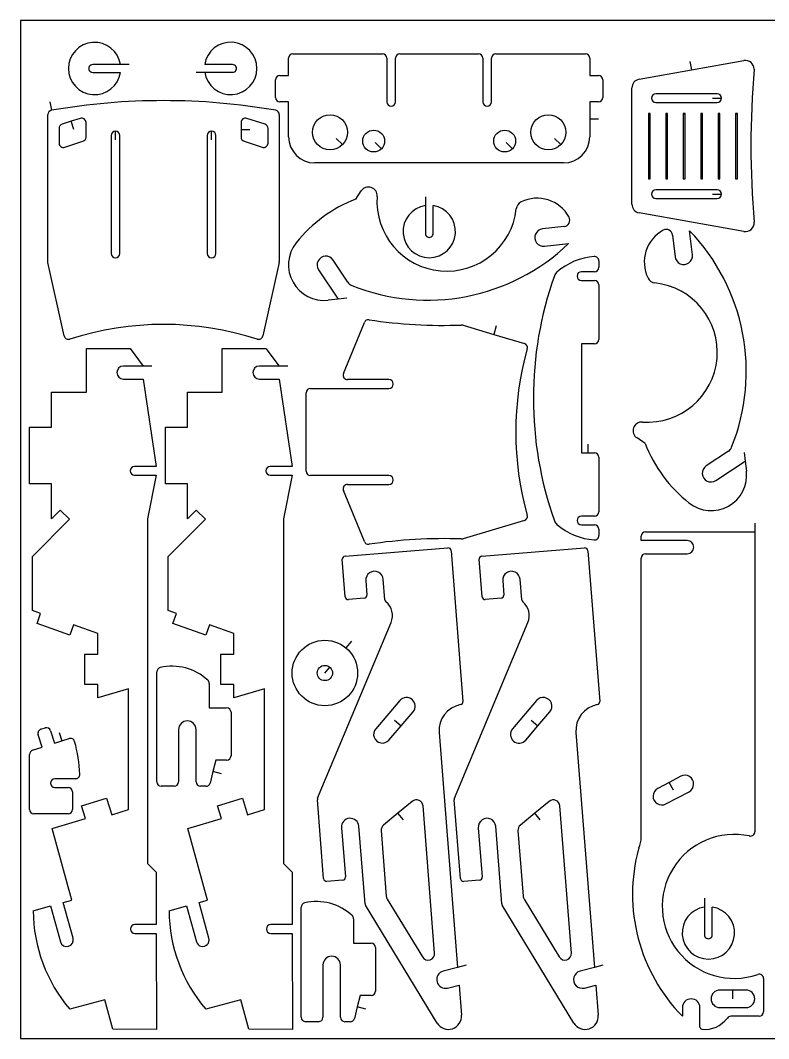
# Model space of a CAD drawing. Extents: x 0 to 550, y 0 to 350.
# Drawn here: x 0 to 257.1, y 0 to 350 of the extents above; entities that cross this region are included whole.
import ezdxf

# ---------------------------------------------------------------- set-up
doc = ezdxf.new("R2010")
doc.units = 0
doc.header["$MEASUREMENT"] = 0
doc.layers.add('01', color=5, linetype='Continuous')
doc.layers.add('DEFAULT', color=7, linetype='Continuous')

msp = doc.modelspace()

# ---------------------------------------------------------------- linework, layer by layer
at = {"layer": '01'}
msp.add_lwpolyline([(0, 0), (550, 0), (550, 350), (0, 350)], close=True, dxfattribs=at)
at = {"layer": 'DEFAULT'}
for p, q in [((92.1246, 331.0178), (92.1246, 337.0178)), ((93.6246, 338.5178), (124.3746, 338.5178)), ((125.8746, 337.0178), (125.8746, 322.0178)), ((128.8746, 322.0178), (128.8746, 337.0178)), ((130.3746, 338.5178), (157.3746, 338.5178)), ((158.8746, 337.0178), (158.8746, 322.0178)), ((161.8746, 322.0178), (161.8746, 337.0178)), ((163.3746, 338.5178), (194.1246, 338.5178)), ((195.6246, 337.0178), (195.6246, 331.0178)), ((230.5494, 332.9466), (248.5494, 336.1609)), ((34.4004, 334.7886), (24.8354, 334.7886)), ((37.4004, 334.7886), (34.4004, 334.7886)), ((72.9115, 334.8168), (63.3465, 334.8153)), ((212.5494, 329.7325), (230.5494, 332.9467)), ((230.022, 335.8999), (230.5494, 332.9466)), ((24.8357, 332.1178), (34.4006, 332.1193)), ((60.3468, 332.146), (63.3468, 332.146)), ((63.3468, 332.146), (72.9117, 332.146)), ((87.6246, 323.5178), (87.6246, 329.5178)), ((89.1246, 331.0178), (92.1246, 331.0178)), ((195.6246, 331.0178), (198.6246, 331.0178)), ((200.1246, 329.5178), (200.1246, 323.5178)), ((210.0768, 286.8026), (210.0768, 326.7791)), ((10.1757, 322.0436), (10.6897, 319.088)), ((92.1246, 322.0178), (89.1246, 322.0178)), ((92.1246, 310.0178), (92.1246, 322.0178)), ((198.6246, 322.0178), (195.6246, 322.0178)), ((195.6246, 322.0178), (195.6246, 316.0178)), ((239.3268, 324.7908), (218.3268, 324.7908)), ((237.8268, 323.2908), (240.8268, 323.2908)), ((218.3268, 321.7908), (239.3268, 321.7908)), ((9.4467, 266.7504), (9.4467, 317.6101)), ((17.4484, 315.2993), (14.3144, 314.2786)), ((20.5824, 316.32), (17.4484, 315.2993)), ((18.3775, 312.4468), (17.4484, 315.2993)), ((84.0432, 314.2786), (77.7752, 316.32)), ((88.9467, 317.6101), (88.9467, 267.0758)), ((198.6246, 316.0178), (195.6246, 316.0178)), ((195.6246, 316.0178), (195.6246, 310.0178)), ((216.3312, 318.0408), (215.7312, 318.0408)), ((215.7312, 318.0408), (215.7312, 295.5408)), ((216.0312, 317.7408), (216.3312, 318.0408)), ((216.3312, 295.5408), (216.3312, 318.0408)), ((222.3312, 318.0408), (221.7312, 318.0408)), ((221.7312, 318.0408), (221.7312, 295.5408)), ((222.0312, 317.7408), (222.3312, 318.0408)), ((222.3312, 295.5408), (222.3312, 318.0408)), ((228.3312, 318.0408), (227.7312, 318.0408)), ((227.7312, 318.0408), (227.7312, 295.5408)), ((228.0312, 317.7408), (228.3312, 318.0408)), ((228.3312, 295.5408), (228.3312, 318.0408)), ((234.3312, 318.0408), (233.7312, 318.0408)), ((233.7312, 318.0408), (233.7312, 295.5408)), ((234.0312, 317.7408), (234.3312, 318.0408)), ((234.3312, 295.5408), (234.3312, 318.0408)), ((240.3312, 318.0408), (239.7312, 318.0408)), ((239.7312, 318.0408), (239.7312, 295.5408)), ((240.0312, 317.7408), (240.3312, 318.0408)), ((240.3312, 295.5408), (240.3312, 318.0408)), ((246.3312, 318.0408), (245.7312, 318.0408)), ((245.7312, 318.0408), (245.7312, 295.5408)), ((246.0312, 317.7408), (246.3312, 318.0408)), ((246.3312, 295.5408), (246.3312, 318.0408)), ((13.279, 312.8523), (13.279, 307.8271)), ((22.5469, 309.8685), (22.5469, 314.8937)), ((32.661, 308.9109), (32.661, 311.9109)), ((65.6967, 308.9109), (65.6967, 311.9109)), ((75.8107, 314.8937), (75.8107, 312.3811)), ((78.8107, 312.3811), (75.8107, 312.3811)), ((75.8107, 312.3811), (75.8107, 309.8685)), ((85.0787, 307.8271), (85.0787, 312.8523)), ((15.2435, 306.4008), (21.5115, 308.4422)), ((31.161, 310.4109), (31.161, 269.9109)), ((34.161, 269.9109), (34.161, 310.4109)), ((64.1967, 310.4109), (64.1967, 269.9109)), ((67.1967, 269.9109), (67.1967, 310.4109)), ((76.8462, 308.4422), (83.1142, 306.4008)), ((108.4958, 309.3965), (110.6171, 307.2752)), ((183.4958, 309.3965), (185.6172, 307.2752)), ((121.9048, 307.9875), (124.0261, 305.8662)), ((166.9048, 307.9875), (169.0262, 305.8662)), ((186.6246, 301.0178), (101.1246, 301.0178)), ((215.7312, 295.5408), (216.3312, 295.5408)), ((221.7312, 295.5408), (222.3312, 295.5408)), ((227.7312, 295.5408), (228.3312, 295.5408)), ((233.7312, 295.5408), (234.3312, 295.5408)), ((239.7312, 295.5408), (240.3312, 295.5408)), ((245.7312, 295.5408), (246.3312, 295.5408)), ((115.2169, 288.5873), (117.0736, 291.3807)), ((239.3268, 291.7908), (218.3268, 291.7908)), ((139.1409, 289.3174), (139.1409, 286.3174)), ((218.3268, 288.7908), (239.3268, 288.7908)), ((237.8268, 290.2908), (240.8268, 290.2908)), ((139.1409, 286.3174), (139.1409, 276.7524)), ((141.8118, 276.7526), (141.8102, 286.3176)), ((248.539, 277.4226), (212.5494, 283.8493)), ((186.83, 279.1647), (179.3831, 278.3162)), ((230.8654, 269.4393), (229.9229, 277.7113)), ((180.0623, 272.3548), (188.3344, 273.2973)), ((224.0555, 276.207), (224.904, 268.76)), ((15.051, 241.5311), (9.4467, 266.7504)), ((88.911, 266.7504), (83.3067, 241.5311)), ((112.4961, 259.9975), (107.4502, 267.621)), ((198.7348, 267.3071), (198.7348, 265.1122)), ((102.4469, 264.3094), (109.1534, 254.177)), ((197.2348, 263.6122), (192.7348, 263.6122)), ((192.7348, 260.6122), (197.2348, 260.6122)), ((198.7348, 259.1122), (198.7348, 240.3622)), ((109.1534, 254.177), (105.7298, 253.787)), ((112.134, 254.5167), (109.1534, 254.177)), ((111.0265, 228.5726), (118.1667, 246.1866)), ((152.0669, 245.2173), (162.6032, 242.076)), ((163.4604, 244.9509), (162.6032, 242.076)), ((162.6032, 242.076), (173.1396, 238.9346)), ((197.2348, 238.8622), (192.7348, 238.8622)), ((192.7348, 238.8622), (192.7348, 201.3622)), ((22.6829, 222.1829), (22.6829, 237.1829)), ((22.6829, 237.1829), (37.6829, 237.1829)), ((37.6829, 237.1829), (42.1829, 231.1829)), ((69.3607, 222.183), (69.3607, 237.183)), ((69.3607, 237.183), (84.3607, 237.183)), ((84.3607, 237.183), (88.8607, 231.183)), ((42.1829, 231.1829), (35.4329, 231.1829)), ((45.1829, 231.1829), (42.1829, 231.1829)), ((88.8607, 231.183), (82.1107, 231.183)), ((91.8607, 231.183), (88.8607, 231.183)), ((35.4329, 226.6829), (42.1829, 226.6829)), ((42.1829, 226.6829), (46.6829, 196.6829)), ((82.1107, 226.683), (88.8607, 226.683)), ((88.8607, 226.683), (93.3607, 196.683)), ((126.6216, 226.5091), (112.4166, 226.5091)), ((10.6829, 210.1829), (10.6829, 222.1829)), ((10.6829, 222.1829), (22.6829, 222.1829)), ((57.3607, 210.183), (57.3607, 222.183)), ((57.3607, 222.183), (69.3607, 222.183)), ((98.19, 195.0091), (98.19, 222.0091)), ((99.69, 223.5091), (126.6216, 223.5091)), ((3.1829, 190.6829), (3.1829, 210.1829)), ((3.1829, 210.1829), (10.6829, 210.1829)), ((49.8607, 190.683), (49.8607, 210.183)), ((49.8607, 210.183), (57.3607, 210.183)), ((194.9848, 204.3622), (194.9848, 201.3622)), ((214.6328, 204.5938), (211.8395, 206.4505)), ((192.7348, 201.3622), (194.9848, 201.3622)), ((194.9848, 201.3622), (197.2348, 201.3622)), ((198.7348, 199.8622), (198.7348, 181.1122)), ((243.2226, 201.873), (235.5992, 196.8271)), ((248.7035, 201.511), (249.0431, 198.5302)), ((46.6829, 196.6829), (39.1829, 196.6829)), ((93.3607, 196.683), (85.8607, 196.683)), ((238.9108, 191.8238), (249.0431, 198.5302)), ((249.0431, 198.5302), (249.4332, 195.1067)), ((39.1829, 193.6829), (46.6829, 193.6829)), ((46.6829, 193.6829), (43.6829, 178.6829)), ((85.8607, 193.683), (93.3607, 193.683)), ((93.3607, 193.683), (90.3607, 178.683)), ((126.6216, 193.5091), (99.69, 193.5091)), ((10.6829, 190.6829), (3.1829, 190.6829)), ((10.6829, 178.6829), (10.6829, 190.6829)), ((57.3607, 190.683), (49.8607, 190.683)), ((57.3607, 178.683), (57.3607, 190.683)), ((112.4166, 190.5091), (126.6216, 190.5091)), ((118.1667, 170.8316), (111.0265, 188.4456)), ((4.1369, 165.773), (16.8649, 178.5009)), ((13.6829, 181.6829), (10.6829, 178.6829)), ((16.8649, 178.5009), (13.6829, 181.6829)), ((43.6829, 178.6829), (43.6829, 60.1829)), ((50.8147, 165.7731), (63.5427, 178.501)), ((60.3607, 181.683), (57.3607, 178.683)), ((63.5427, 178.501), (60.3607, 181.683)), ((90.3607, 178.683), (90.3607, 60.183)), ((197.2348, 179.6122), (192.7348, 179.6122)), ((173.1396, 178.0835), (152.0669, 171.8009)), ((192.7348, 176.6122), (197.2348, 176.6122)), ((198.7348, 175.1122), (198.7348, 172.9174)), ((252.3056, 177.183), (252.3056, 174.183)), ((213.3056, 171.183), (213.3056, 172.683)), ((214.8056, 174.183), (252.3056, 174.183)), ((252.3056, 174.183), (252.3056, 71.1156)), ((111.5493, 165.8872), (146.8508, 168.6655)), ((158.5493, 165.8872), (193.851, 168.6654)), ((229.0556, 171.183), (213.3056, 171.183)), ((4.1369, 147.1829), (4.1369, 165.773)), ((50.8147, 147.183), (50.8147, 165.7731)), ((111.6028, 151.8929), (110.5898, 164.7638)), ((147.9742, 167.706), (152.0514, 115.901)), ((158.6028, 151.8929), (157.59, 164.7638)), ((194.9743, 167.706), (199.0515, 115.901)), ((213.3056, 69.183), (213.3056, 165.183)), ((214.8056, 166.683), (229.0556, 166.683)), ((125.2246, 150.8757), (124.6724, 157.8922)), ((172.2247, 150.8757), (171.6725, 157.8921)), ((118.6909, 157.4214), (119.0797, 152.4813)), ((165.6909, 157.4214), (166.0797, 152.4813)), ((118.1202, 151.3579), (112.7262, 150.9334)), ((165.1203, 151.3579), (159.7262, 150.9334)), ((6.9654, 146.1829), (4.1369, 147.1829)), ((53.6432, 146.183), (50.8147, 147.183)), ((5.7279, 142.6829), (6.9654, 146.1829)), ((52.4057, 142.683), (53.6432, 146.183)), ((17.0416, 138.6829), (5.7279, 142.6829)), ((18.2791, 142.1829), (17.0416, 138.6829)), ((26.6369, 139.2279), (18.2791, 142.1829)), ((63.7194, 138.683), (52.4057, 142.683)), ((64.9569, 142.183), (63.7194, 138.683)), ((73.3147, 139.228), (64.9569, 142.183)), ((102.1241, 82.6154), (127.3446, 143.0561)), ((149.1242, 82.6154), (174.3447, 143.0561)), ((26.6369, 132.1829), (26.6369, 139.2279)), ((73.3147, 132.183), (73.3147, 139.228)), ((113.768, 136.5842), (111.8396, 134.286)), ((22.1369, 121.6829), (22.1369, 132.1829)), ((22.1369, 132.1829), (26.6369, 132.1829)), ((68.8147, 121.683), (68.8147, 132.183)), ((68.8147, 132.183), (73.3147, 132.183)), ((46.8606, 88.2284), (46.8606, 126.0799)), ((104.6082, 125.668), (106.2955, 127.6789)), ((26.6369, 121.6829), (22.1369, 121.6829)), ((26.6369, 117.1829), (26.6369, 121.6829)), ((37.1369, 120.1829), (26.6369, 117.1829)), ((37.1369, 78.7143), (37.1369, 120.1829)), ((64.8606, 122.0921), (64.8606, 113.7284)), ((73.3147, 121.683), (68.8147, 121.683)), ((73.3147, 117.183), (73.3147, 121.683)), ((83.8147, 120.183), (73.3147, 117.183)), ((83.8147, 78.7144), (83.8147, 120.183)), ((130.339, 116.2083), (122.0729, 106.5299)), ((177.3392, 116.2082), (169.073, 106.5298)), ((64.8606, 113.7284), (70.8606, 113.7284)), ((72.3606, 112.2284), (72.3606, 97.2284)), ((130.7684, 107.4724), (134.9014, 112.3116)), ((177.7685, 107.4724), (181.9016, 112.3115)), ((128.4872, 109.4207), (130.7684, 107.4724)), ((175.4873, 109.4207), (177.7685, 107.4724)), ((7.0398, 106.3198), (8.467, 106.7814)), ((10.3559, 105.8159), (11.7409, 101.5343)), ((13.3105, 105.1951), (14.2338, 102.3408)), ((54.3606, 106.2284), (54.3606, 88.2284)), ((60.3606, 88.2284), (60.3606, 106.2284)), ((126.6353, 102.6332), (130.7684, 107.4724)), ((143.8629, 105.2355), (150.2181, 24.4852)), ((173.6355, 102.6332), (177.7685, 107.4724)), ((190.8631, 105.2355), (197.2182, 24.4852)), ((7.4593, 100.1493), (6.0743, 104.4309)), ((11.7409, 101.5343), (14.2338, 102.3408)), ((14.2338, 102.3408), (16.7267, 103.1472)), ((4.2161, 99.1002), (7.4593, 100.1493)), ((3.1778, 78.7431), (3.1778, 97.673)), ((67.1106, 95.7284), (66.1277, 91.7965)), ((70.8606, 95.7284), (67.1106, 95.7284)), ((66.1277, 91.7965), (65.1447, 87.8646)), ((69.0381, 91.0689), (66.1277, 91.7965)), ((18.9052, 89.3351), (11.8729, 89.3351)), ((222.9239, 88.0704), (218.9507, 85.9578)), ((226.8972, 90.183), (222.9239, 88.0704)), ((224.3323, 85.4215), (222.9239, 88.0704)), ((11.8729, 86.3351), (16.3729, 86.3351)), ((17.8729, 84.8351), (17.8729, 78.7431)), ((52.8606, 86.7284), (48.3606, 86.7284)), ((63.6895, 86.7284), (61.8606, 86.7284)), ((221.7675, 80.6601), (229.714, 84.8853)), ((21.0355, 80.0344), (29.6369, 82.6829)), ((29.6369, 82.6829), (31.4026, 76.9486)), ((67.7133, 80.0345), (76.3147, 82.683)), ((76.3147, 82.683), (78.0804, 76.9487)), ((104.1811, 55.0119), (102.0468, 82.1312)), ((134.6523, 81.5541), (129.7068, 77.4785)), ((151.1812, 55.0119), (149.0468, 82.1312)), ((181.6524, 81.5541), (176.7069, 77.4785)), ((16.3729, 77.2431), (4.6778, 77.2431)), ((22.3657, 75.7143), (21.0355, 80.0344)), ((31.4026, 76.9486), (37.1369, 78.7143)), ((69.0435, 75.7144), (67.7133, 80.0345)), ((78.0804, 76.9487), (83.8147, 78.7144)), ((129.7068, 77.4785), (124.7613, 73.4029)), ((131.6147, 75.1634), (129.7068, 77.4785)), ((142.3068, 29.4165), (138.3263, 79.9943)), ((176.7069, 77.4785), (171.7615, 73.4029)), ((178.6149, 75.1633), (176.7069, 77.4785)), ((189.307, 29.4165), (185.3264, 79.9942)), ((10.8971, 72.1829), (22.3657, 75.7143)), ((57.5749, 72.183), (69.0435, 75.7144)), ((17.6369, 47.5897), (10.8971, 72.1829)), ((64.3147, 47.5898), (57.5749, 72.183)), ((110.3277, 72.5035), (111.658, 55.6004)), ((118.4081, 46.3056), (116.3092, 72.9742)), ((123.9492, 71.4901), (125.7222, 48.9616)), ((157.3277, 72.5034), (158.6581, 55.6004)), ((165.4082, 46.3055), (163.3092, 72.9742)), ((170.9493, 71.49), (172.7224, 48.9615)), ((43.6829, 60.1829), (46.6829, 57.1829)), ((90.3607, 60.183), (93.3607, 57.183)), ((46.6829, 57.1829), (46.6829, 39.1829)), ((93.3607, 57.183), (93.3607, 39.183)), ((110.6985, 54.477), (105.3045, 54.0525)), ((157.6987, 54.477), (152.3046, 54.0524)), ((4.4037, 43.9631), (10.4037, 45.6074)), ((10.4037, 45.6074), (13.7736, 33.3108)), ((14.7436, 46.7968), (17.6369, 47.5897)), ((18.1136, 34.5002), (14.7436, 46.7968)), ((51.0814, 43.9632), (57.0814, 45.6075)), ((57.0814, 45.6075), (60.4514, 33.3109)), ((61.4214, 46.7969), (64.3147, 47.5898)), ((64.7913, 34.5003), (61.4214, 46.7969)), ((143.1815, 5.3451), (118.5569, 45.8448)), ((126.0428, 47.9692), (138.1412, 28.071)), ((190.1817, 5.3451), (165.557, 45.8448)), ((173.0429, 47.9691), (185.1414, 28.071)), ((235.0179, 48.2251), (235.0179, 45.2251)), ((96.4613, 7.3297), (96.4613, 45.1812)), ((235.0179, 45.2251), (235.0179, 35.6601)), ((237.6888, 35.6603), (237.6873, 45.2253)), ((46.6829, 39.1829), (39.3344, 39.1829)), ((93.3607, 39.183), (86.0122, 39.183)), ((114.4613, 41.1934), (114.4613, 32.8297)), ((39.3344, 36.1829), (46.6829, 36.1829)), ((46.6829, 36.1829), (46.8007, 3.1829)), ((86.0122, 36.183), (93.3607, 36.183)), ((93.3607, 36.183), (93.4785, 3.183)), ((114.4613, 32.8297), (120.4613, 32.8297)), ((121.9613, 31.3297), (121.9613, 16.3297)), ((103.9613, 25.3297), (103.9613, 7.3297)), ((109.9613, 7.3297), (109.9613, 25.3297)), ((153.1226, 25.2364), (150.2181, 24.4852)), ((200.1227, 25.2363), (197.2183, 24.4852)), ((150.2181, 24.4852), (145.2821, 23.2087)), ((197.2183, 24.4852), (192.2823, 23.2086)), ((146.7844, 17.3998), (150.6961, 18.4114)), ((150.6961, 18.4114), (151.5127, 8.0361)), ((193.7846, 17.3998), (197.6963, 18.4114)), ((197.6963, 18.4114), (198.5129, 8.036)), ((255.3056, 20.6454), (255.3056, 9.183)), ((116.7113, 14.8297), (115.7283, 10.8978)), ((120.4613, 14.8297), (116.7113, 14.8297)), ((244.8056, 16.683), (240.3056, 16.683)), ((244.8056, 13.683), (244.8056, 16.683)), ((249.3056, 16.683), (244.8056, 16.683)), ((29.0254, 13.3833), (17.0254, 10.0947)), ((31.8007, 3.2567), (29.0254, 13.3833)), ((75.7032, 13.3834), (63.7032, 10.0948)), ((78.4785, 3.2568), (75.7032, 13.3834)), ((115.7283, 10.8978), (114.7453, 6.9659)), ((118.6387, 10.1702), (115.7283, 10.8978)), ((227.4485, 10.683), (227.4485, 7.683)), ((233.4485, 3.9837), (233.4485, 10.683)), ((240.3056, 10.683), (249.3056, 10.683)), ((253.8056, 7.683), (244.0948, 7.683)), ((102.4613, 5.8297), (97.9613, 5.8297)), ((113.2901, 5.8297), (111.4613, 5.8297)), ((46.8007, 3.1829), (31.8007, 3.2567)), ((93.4785, 3.183), (78.4785, 3.2568))]:
    msp.add_line(p, q, dxfattribs=at)
for centre, radius in [((106.3745, 311.5178), 6), ((181.3746, 311.5178), 6), ((121.3745, 308.5178), 3.7499), ((166.3746, 308.5178), 3.7499), ((104.6082, 125.668), 11.25), ((104.6082, 125.668), 2.625)]:
    msp.add_circle(centre, radius, dxfattribs=at)
for centre, radius, start, end in [((25.5, 333.4532), 9, 8.533022, 351.476772), ((72.2471, 333.4814), 9, 188.533119, 171.476772), ((93.6246, 337.0178), 1.5, 90, 180), ((124.3746, 337.0178), 1.5, 0, 90), ((130.3746, 337.0178), 1.5, 90, 180), ((157.3746, 337.0178), 1.5, 0, 90), ((163.3746, 337.0178), 1.5, 90, 180), ((194.1246, 337.0178), 1.5, 0, 90), ((249.0768, 333.2076), 3, 0, 100.125204), ((24.8354, 333.4532), 1.3354, 90, 270.012848), ((72.9117, 333.4814), 1.3354, 270, 90.008511), ((570.1703, 306.7908), 319.1885, 175.252634, 184.702727), ((89.1246, 329.5178), 1.5, 90, 180), ((198.6246, 329.5178), 1.5, 0, 90), ((213.0768, 326.7791), 3, 100.125204, 180), ((49.1967, 97.6537), 224.7575, 80.135025, 99.864974), ((89.1246, 323.5178), 1.5, 180, 270), ((127.3746, 322.0178), 1.5, 180, 0), ((160.3746, 322.0178), 1.5, 180, 0), ((198.6246, 323.5178), 1.5, 270, 0), ((218.3268, 323.2908), 1.5, 90, 270), ((239.3268, 323.2908), 1.5, 0, 90), ((239.3268, 323.2908), 1.5, 270, 0), ((10.9467, 317.6101), 1.5, 99.865389, 180), ((87.4467, 317.6101), 1.5, 0, 80.134468), ((21.0469, 314.8937), 1.5, 0, 108.038777), ((77.3107, 314.8937), 1.5, 71.961223, 180), ((14.779, 312.8523), 1.5001, 108.042379, 180), ((32.661, 310.4109), 1.5, 90, 180), ((32.661, 310.4109), 1.5, 0, 90), ((65.6967, 310.4109), 1.5, 90, 180), ((65.6967, 310.4109), 1.5, 0, 90), ((83.5787, 312.8523), 1.5, 0, 71.961223), ((21.0469, 309.8685), 1.5001, 288.042379, 0), ((77.3107, 309.8685), 1.5, 180, 251.961223), ((101.1246, 310.0178), 9, 180, 270), ((186.6246, 310.0178), 9, 270, 0), ((14.779, 307.8271), 1.5, 180, 288.038777), ((83.5787, 307.8271), 1.5, 251.961223, 0), ((119.572, 289.7199), 3, 355.913044, 146.386231), ((218.3268, 290.2908), 1.5, 90, 270), ((239.3268, 290.2908), 1.5, 0, 90), ((132.7215, 243.4119), 48.4483, 111.180394, 141.563673), ((146.5033, 287.7953), 24, 175.912343, 353.860456), ((173.3391, 284.9086), 2.9906, 116.272188, 173.859612), ((177.5341, 276.4102), 12.4679, 28.488742, 116.272407), ((239.3268, 290.2908), 1.5, 270, 0), ((140.4763, 277.417), 9, 98.532937, 81.477352), ((213.0768, 286.8026), 3, 180, 259.874796), ((186.5844, 281.3218), 2.171, 276.49806, 28.487943), ((249.0664, 280.3758), 3, 259.874386, 4.703574), ((140.4763, 276.7524), 1.3354, 180, 0.009166), ((179.7227, 275.3355), 3, 96.499815, 276.499881), ((226.81, 266.9111), 12.468, 118.489201, 206.27219), ((221.8984, 275.9612), 2.1711, 6.50046, 118.489076), ((179.5138, 229.3194), 69.8774, 338.09571, 43.830368), ((104.3462, 265.9312), 12.2228, 141.563716, 276.499722), ((139.9424, 323.7064), 69.8774, 248.095711, 313.830377), ((32.661, 269.9109), 1.5, 180, 0), ((65.6967, 269.9109), 1.5, 180, 0), ((87.4467, 267.0758), 1.5, 347.470876, 0), ((104.9485, 265.9652), 3, 33.499239, 213.500771), ((198.7348, 246.9323), 21.93, 94.210482, 131.040372), ((197.2348, 267.3071), 1.5, 0, 94.2097), ((227.8847, 269.0996), 3, 186.499848, 6.501586), ((186.3056, 261.2101), 3, 131.040246, 160.476165), ((192.7348, 262.1122), 1.5, 90, 270), ((197.2348, 265.1122), 1.5, 270, 0), ((114.9899, 261.6481), 2.9905, 213.499933, 248.094332), ((302.2081, 220.1122), 125.9733, 160.475987, 199.524006), ((197.2348, 259.1122), 1.5, 0, 90), ((215.4249, 235.8803), 24, 265.912307, 83.860456), ((218.3116, 262.716), 2.9905, 206.271153, 263.85929), ((49.1788, 140.4892), 105, 72.139523, 107.860478), ((119.5569, 245.6231), 1.5001, 81.322568, 157.935166), ((145.3616, 414.6406), 169.476, 261.319384, 272.103878), ((151.6383, 243.7798), 1.5, 73.397556, 92.101034), ((16.5153, 241.8565), 1.5, 192.529132, 287.858683), ((81.8424, 241.8565), 1.5, 252.137533, 347.471445), ((172.711, 237.4972), 1.4999, 344.203761, 73.39639), ((197.2348, 240.3622), 1.5, 270, 0), ((275.19, 208.5091), 105.0001, 164.205471, 195.794529), ((35.4329, 228.9329), 2.25, 90, 270), ((82.1107, 228.933), 2.25, 90, 270), ((112.4166, 228.0091), 1.5, 157.933743, 270), ((126.6216, 225.0091), 1.5, 270, 90), ((99.69, 222.0091), 1.5, 90, 180), ((213.5002, 208.9491), 3.0001, 85.911289, 236.388816), ((259.8083, 222.0984), 48.4483, 201.18034, 231.563668), ((241.5721, 204.3667), 2.9905, 303.499276, 338.096095), ((197.2348, 199.8622), 1.5, 0, 90), ((39.1829, 195.1829), 1.5, 90, 270), ((85.8607, 195.183), 1.5, 90, 270), ((237.255, 194.3254), 3, 123.499563, 303.500285), ((99.69, 195.0091), 1.5, 180, 270), ((126.6216, 192.0091), 1.5, 270, 90), ((237.289, 193.7231), 12.2228, 231.563671, 6.499765), ((112.4166, 189.0091), 1.5, 90, 202.066257), ((172.711, 179.521), 1.4999, 286.602444, 15.795678), ((192.7348, 178.1122), 1.5, 90, 270), ((197.2348, 181.1122), 1.5, 270, 0), ((186.3056, 179.0143), 3, 199.523835, 228.958606), ((198.7348, 193.2921), 21.9299, 228.959445, 265.789515), ((197.2348, 175.1122), 1.5, 0, 90), ((145.3616, 2.3776), 169.476, 87.896122, 98.680616), ((151.6383, 173.2384), 1.5, 267.898966, 286.602444), ((197.2348, 172.9174), 1.5, 265.790557, 0), ((214.8056, 172.683), 1.5, 90, 180), ((119.5569, 171.3951), 1.5, 202.064834, 278.677432), ((146.9328, 167.6241), 1.0446, 4.496402, 94.502242), ((193.933, 167.624), 1.0446, 4.502242, 94.502242), ((229.0556, 168.933), 2.25, 270, 90), ((111.6313, 164.8458), 1.0447, 94.501825, 184.501815), ((158.6313, 164.8457), 1.0446, 94.501782, 184.496402), ((214.8056, 165.183), 1.5, 90, 180), ((121.6816, 157.6568), 3, 4.500311, 184.50046), ((168.6817, 157.6568), 2.9999, 4.498705, 184.500311), ((112.6442, 151.9749), 1.0447, 184.502242, 274.501782), ((118.0382, 152.3994), 1.0447, 274.501365, 4.495975), ((126.266, 150.9577), 1.0447, 184.502242, 230.293437), ((159.6443, 151.9748), 1.0446, 184.495942, 274.496402), ((165.0383, 152.3993), 1.0446, 274.502242, 4.502242), ((173.2661, 150.9576), 1.0447, 184.496842, 230.286044), ((121.6701, 145.4239), 6.1487, 337.350691, 50.289314), ((168.6702, 145.4239), 6.1487, 337.350691, 50.28997), ((48.3606, 126.0799), 1.5, 103.167292, 180), ((52.1195, 110.0138), 18, 47.055869, 103.168236), ((63.3606, 122.0921), 1.5, 0, 47.053127), ((132.6202, 114.2599), 3, 319.500425, 139.498906), ((151.0099, 115.8191), 1.0447, 280.473709, 4.49636), ((179.6204, 114.2599), 3, 319.498984, 139.500346), ((198.0101, 115.819), 1.0446, 280.468937, 4.502242), ((70.8606, 112.2284), 1.5, 0, 90), ((152.8352, 105.9416), 9, 100.46945, 184.499776), ((199.8353, 105.9416), 9, 100.46945, 184.499822), ((57.3606, 106.2284), 3, 0, 180), ((7.5015, 104.8926), 1.5, 107.926418, 197.926441), ((8.9287, 105.3542), 1.5, 17.926447, 107.926436), ((124.3541, 104.5815), 3, 139.49889, 319.500536), ((171.3543, 104.5815), 3, 139.50156, 319.500536), ((17.1884, 101.72), 1.5, 16.010085, 107.926436), ((-25.9715, 89.3351), 46.4017, 1.914388, 16.011), ((4.6778, 97.673), 1.5, 107.926418, 180), ((70.8606, 97.2284), 1.5, 270, 0), ((11.8729, 87.8351), 1.5, 90, 270), ((18.9052, 90.8351), 1.4999, 270, 1.914201), ((48.3606, 88.2284), 1.5, 180, 270), ((52.8606, 88.2284), 1.5, 270, 0), ((61.8606, 88.2284), 1.5, 180, 270), ((63.6895, 88.2284), 1.5, 270, 345.963757), ((228.3056, 87.5342), 3, 297.999238, 118.000196), ((16.3729, 84.8351), 1.5, 0, 90), ((220.3591, 83.3089), 3, 117.999238, 298.000196), ((103.0882, 82.2132), 1.0446, 157.355221, 184.502242), ((136.0832, 79.8177), 2.25, 4.501563, 129.490527), ((150.0883, 82.2131), 1.0447, 157.350523, 184.49636), ((183.0834, 79.8177), 2.2499, 4.499258, 129.492626), ((4.6778, 78.7431), 1.5, 180, 270), ((16.3729, 78.7431), 1.5, 270, 0), ((113.3184, 72.7388), 3, 4.500311, 184.498717), ((160.3185, 72.7388), 3, 4.500449, 184.500457), ((126.1922, 71.6666), 2.2499, 129.492283, 184.499437), ((173.1924, 71.6666), 2.2499, 129.492133, 184.501787), ((245.2468, 45.461), 24.75, 77.774175, 289.029106), ((250.8056, 71.1156), 1.5, 257.775419, 0), ((204.9147, 69.183), 8.3908, 334.20726, 0), ((270.2777, 49.663), 59.9722, 164.916223, 224.426307), ((213.8202, 64.8793), 1.5, 154.207271, 164.917896), ((105.2225, 55.0939), 1.0446, 184.502242, 274.502226), ((110.6166, 55.5184), 1.0446, 274.496385, 4.502242), ((152.2227, 55.0939), 1.0447, 184.502176, 274.495959), ((157.6167, 55.5184), 1.0446, 274.502226, 4.502242), ((97.9613, 45.1812), 1.5, 103.168046, 180), ((101.7201, 29.115), 18, 47.056084, 103.167931), ((119.4495, 46.3875), 1.0446, 184.496786, 211.299616), ((127.9653, 49.1381), 2.25, 184.499045, 211.300018), ((166.4496, 46.3875), 1.0446, 184.502242, 211.299833), ((174.9654, 49.1381), 2.2499, 184.501873, 211.302259), ((56.9029, 44.242), 52.5, 180.304379, 220.573609), ((103.5807, 44.2421), 52.5, 180.304378, 220.573606), ((112.9613, 41.1934), 1.5, 0, 47.056007), ((236.3534, 36.3247), 9, 98.532926, 81.476772), ((39.3344, 37.6829), 1.5, 90, 270), ((86.0122, 37.683), 1.5, 90, 270), ((236.3533, 35.6601), 1.3354, 180, 0.008511), ((15.9436, 33.9055), 2.25, 195.325913, 15.325913), ((62.6214, 33.9056), 2.25, 195.325926, 15.326594), ((120.4613, 31.3297), 1.5, 0, 90), ((106.9613, 25.3297), 3, 0, 180), ((140.0638, 29.24), 2.2501, 211.300805, 4.499307), ((187.0639, 29.2399), 2.25, 211.300018, 4.50166), ((146.0333, 20.3042), 3.0001, 104.500941, 284.499432), ((193.0334, 20.3042), 2.9999, 104.499441, 284.501416), ((253.8056, 20.6454), 1.5001, 0, 109.029401), ((120.4613, 16.3297), 1.5, 270, 0), ((240.3056, 13.683), 3, 90, 270), ((249.3056, 13.683), 3, 270, 90), ((230.4485, 10.683), 3, 0, 180), ((97.9613, 7.3297), 1.5, 180, 270), ((102.4613, 7.3297), 1.5, 270, 0), ((111.4613, 7.3297), 1.5, 180, 270), ((147.0266, 7.683), 4.5, 211.300412, 4.500459), ((194.0267, 7.683), 4.5001, 211.301113, 4.499087), ((235.1468, 12.8293), 9.6463, 263.881195, 323.39598), ((244.0948, 6.183), 1.5, 90, 143.39732), ((253.8056, 9.183), 1.5, 270, 0), ((113.2901, 7.3297), 1.5, 270, 345.963757), ((234.1985, 3.9837), 0.75, 180, 263.884603)]:
    msp.add_arc(centre, radius, start, end, dxfattribs=at)

doc.saveas('drawing.dxf')
